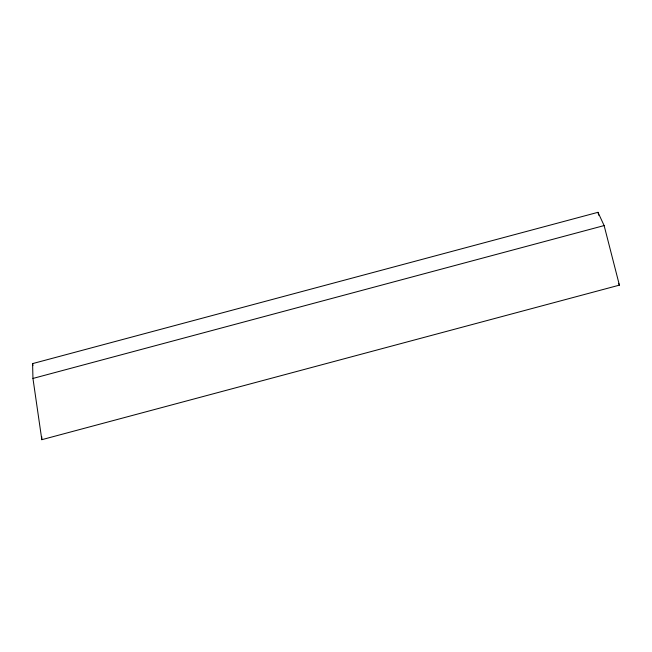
<?xml version="1.0" encoding="UTF-8"?>
<svg xmlns="http://www.w3.org/2000/svg" width="652" height="652" viewBox="0 0 652 652"><rect width="100%" height="100%" fill="white"/><g stroke="black" fill="none" stroke-linecap="round" stroke-linejoin="round"><path stroke-width="0.98" d="M32.6 363.604L597.982 212.316L604.127 225.576L619.4 285.136L41.818 439.684L32.95 378.437L32.6 363.604L32.893 365.609M32.95 378.437L604.127 225.576M618.577 283.359L619.4 285.136M597.982 212.316L598.732 215.242M41.752 436.718L41.818 439.684"/></g></svg>
